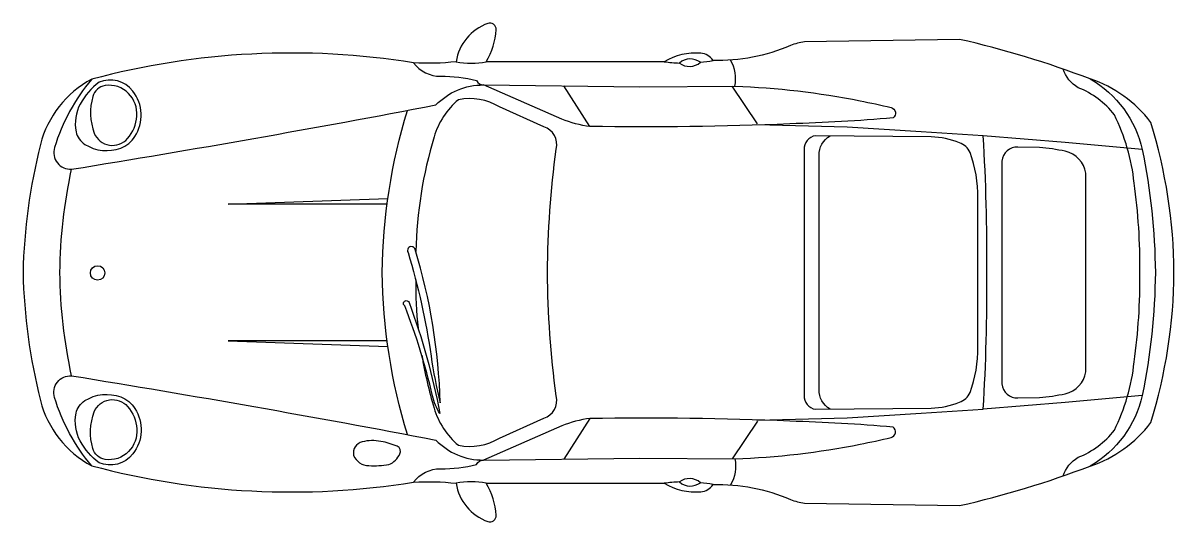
# Model space of a CAD drawing. Extents: x 0 to 4245, y -920 to 920.
import ezdxf

# ---------------------------------------------------------------- set-up
doc = ezdxf.new("R2010")
doc.units = 0
doc.layers.add('CP-CAR', color=7, linetype='CONTINUOUS')

msp = doc.modelspace()

# ---------------------------------------------------------------- linework, layer by layer
at = {"layer": 'CP-CAR', "color": 0}
for points in [[(4245, 0, 0.073985), (4159.2, 553.8, 0.153936), (3936.2, 713.9, 0.035069), (3454.2, 860), (2882.6, 850.4, 0.080758), (2830.8, 837.1, -0.111291), (2544.9, 782.2, 0.222022), (2499.6, 808.8, 0.155977), (2364.9, 777.4), (1708.7, 777.4, 0.115278), (1744.9, 895.7, 0.541385), (1714.1, 918.9, 0.273922), (1597.4, 777.4, -0.044974), (1440.5, 773.5, 0.105774), (253.2, 712.8, 0.212201), (64.4, 472.1, 0.055723), (0, 0, 0.055723), (64.4, -472.1, 0.212201), (253.2, -712.8, 0.105774), (1440.5, -773.5, -0.044974), (1597.4, -777.4, 0.273922), (1714.1, -918.9, 0.541385), (1744.9, -895.7, 0.115278), (1708.7, -777.4), (2364.9, -777.4, 0.155977), (2499.6, -808.8, 0.222022), (2544.9, -782.2, -0.111291), (2830.8, -837.1, 0.080758), (2882.6, -850.4), (3454.2, -860, 0.035069), (3936.2, -713.9, 0.153936), (4159.2, -553.8, 0.073985)], [(412.8, 501.2, 0.318262), (404.9, 669.3, 0.336631), (280.4, 702.2, 0.107863), (210.9, 621.4, 0.176217), (195.9, 519.1, 0.204198), (228.1, 472.6, 0.234058), (360.5, 459, 0.162353)], [(385.6, 494.1, 0.163341), (419.9, 577, 0.213722), (389.1, 660.7, 0.243766), (302.5, 689.3, 0.291481), (257.5, 649.3, 0.158425), (262.5, 514.1, 0.556548)], [(2880.8, 0), (2880.8, -452.2, 0.388823), (2923.5, -504.6), (3349.4, -500.5, 0.078172), (3454.5, -478.7, 0.196108), (3492.7, -443.2, 0.096829), (3521.3, -274.1), (3521.3, 0), (3521.3, 274.1, 0.096829), (3492.7, 443.2, 0.196108), (3454.5, 478.7, 0.078172), (3349.4, 500.5), (2923.5, 504.6, 0.388823), (2880.8, 452.2)], [(3610.3, 0), (3610.3, -410.9, 0.407574), (3669.6, -462.8), (3748.7, -461.4, 0.03281), (3844.1, -447.1, 0.311096), (3919.9, -366.2), (3919.9, 0), (3919.9, 366.2, 0.311096), (3844.1, 447.1, 0.03281), (3748.7, 461.4), (3669.6, 462.8, 0.407574), (3610.3, 410.9)], [(1538.7, -480.8, 0.066931), (1446.3, 85.3, 1.115799), (1420.1, 74, -0.036962), (1505, -308.7, 0.02456)], [(1423.9, -110.5, -0.043566), (1537.4, -520.7, -0.084927), (1510, -454.6, 0.037508), (1407.7, -122.9, -1.353737)], [(412.8, -501.2, -0.318262), (404.9, -669.3, -0.336631), (280.4, -702.2, -0.107863), (210.9, -621.4, -0.176217), (195.9, -519.1, -0.204198), (228.1, -472.6, -0.234058), (360.5, -459, -0.162353)], [(385.6, -494.1, -0.163341), (419.9, -577, -0.213722), (389.1, -660.7, -0.243766), (302.5, -689.3, -0.291481), (257.5, -649.3, -0.158425), (262.5, -514.1, -0.556548)], [(1390.2, -669.1, 0.383263), (1380.4, -640.8, 0.054412), (1320, -623.3, 0.109062), (1250.8, -624.7, 0.400423), (1219.3, -673.6, 0.320332), (1275.6, -712.3, 0.05979), (1349.1, -708.3, 0.197788)]]:
    msp.add_lwpolyline(points, format="xyb", close=True, dxfattribs=at)
for points in [[(1440.5, 773.5, 0.242846), (1540.1, 724, -0.066443), (1672.7, 708.1, 0.284222), (1698.2, 691.9, 0.284222)], [(2625.2, 687.7, 0.192613), (2609.2, 783.2, 0.192613)], [(3835.8, -750.5, -0.178742), (3891.8, -681.8, 0.128631), (4025.2, -582, 0.089194), (4098.2, -330, 0.036776), (4119.5, 0, 0.036776), (4098.2, 330, 0.089194), (4025.2, 582, 0.128631), (3891.8, 681.8, -0.178742), (3835.8, 750.5)], [(253.2, 712.8, 0.101535), (116.2, 461.2, 0.52292), (179.4, 381, 0.007101), (1522.6, 617.9, -0.204495), (1698.2, 691.9), (2275.5, 685), (2625.2, 687.7, -0.038718), (3087.3, 633.5, -0.010841), (3201.7, 608.4, -0.648), (3208.7, 570.7, -0.015753), (2827.9, 548.4, -0.014486), (2091.1, 538.6, -0.071916), (1986.7, 566.2), (1698.2, 691.9)], [(3936.2, 713.9, -0.211518), (4127.7, 453.3, -0.047818), (4176.3, 0, -0.047818), (4127.7, -453.3, -0.211518), (3936.2, -713.9, -0.211518)], [(1470.7, -305.3, 0.031083), (1516.1, -500.3, 0.14503), (1605.7, -637.1, 0.190771), (1757.1, -610.8), (1920.4, -537.1, 0.400838), (1966.4, -455.5, -0.031829), (1934.5, 0, -0.031829), (1966.4, 455.5, 0.400838), (1920.4, 537.1), (1757.1, 610.8, 0.190771), (1605.7, 637.1, 0.14503), (1516.1, 500.3, 0.06672), (1448.7, 77.4)], [(1417.9, -598, -0.070312), (1324.6, 0, -0.070312), (1417.9, 598)], [(2706, -544.2), (3039.8, -536.2), (3312.8, -518.5), (3541.6, -503.6, 0.016855), (3554.9, 0, 0.016855), (3541.6, 503.6), (3312.8, 518.5), (3039.8, 536.2), (2706, 544.2)], [(2976.9, -504.1, -0.278411), (2935.9, -431.5), (2935.9, 0), (2935.9, 431.5, -0.278411), (2976.9, 504.1)], [(179.4, -381, -0.051873), (136.1, 0, -0.051873), (179.4, 381)], [(1448.3, -26.7, 0.027717), (1457, -205, 0.14503)], [(253.2, -712.8, -0.101535), (116.2, -461.2, -0.52292), (179.4, -381, -0.007101), (1522.6, -617.9, 0.204495), (1698.2, -691.9), (2275.5, -685), (2625.2, -687.7, 0.038718), (3087.3, -633.5, 0.010841), (3201.7, -608.4, 0.648), (3208.7, -570.7, 0.015753), (2827.9, -548.4, 0.014486), (2091.1, -538.6, 0.071916), (1986.7, -566.2), (1698.2, -691.9)], [(1440.5, -773.5, -0.242846), (1540.1, -724, 0.066443), (1672.7, -708.1, -0.284222), (1698.2, -691.9, -0.284222)], [(2625.2, -687.7, -0.192613), (2609.2, -783.2, -0.192613)]]:
    msp.add_lwpolyline(points, format="xyb", dxfattribs=at)
for points in [[(2091.1, 538.6), (1994.4, 688.4)], [(2709.5, 548), (2615.3, 687.6)], [(4127.7, 453.3), (3843.2, 479), (3541.6, 503.6)], [(1343.1, 252.6), (756.7, 252.6), (1345.9, 273.4)], [(1343.1, -252.6), (756.7, -252.6), (1345.9, -273.4)], [(4127.7, -453.3), (3843.2, -479), (3541.6, -503.6)], [(2091.1, -538.6), (1994.4, -688.4)], [(2709.5, -548), (2615.3, -687.6)]]:
    msp.add_lwpolyline(points, dxfattribs=at)
msp.add_circle((275, -1.7), 26.6, dxfattribs=at)
for centre, radius, start, end in [((1653.1, 1071.9), 299.7, 259.298, 280.702), ((2440.2, 1336.7), 564.3, 262.3343, 268.0614), ((2461.2, 725.7), 61.9, 53.34, 130.5245), ((2458.1, 820), 60, 231.9068, 311.9577), ((2440.2, 1336.7), 564.3, 275.8996, 280.6987), ((2458.1, -820), 60, 48.0423, 128.0932), ((1653.1, -1071.9), 299.7, 79.298, 100.702), ((2440.2, -1336.7), 564.3, 91.9386, 97.6657), ((2461.2, -725.7), 61.9, 229.4755, 306.66), ((2440.2, -1336.7), 564.3, 79.3013, 84.1004)]:
    msp.add_arc(centre, radius, start, end, dxfattribs=at)

doc.saveas('drawing.dxf')
